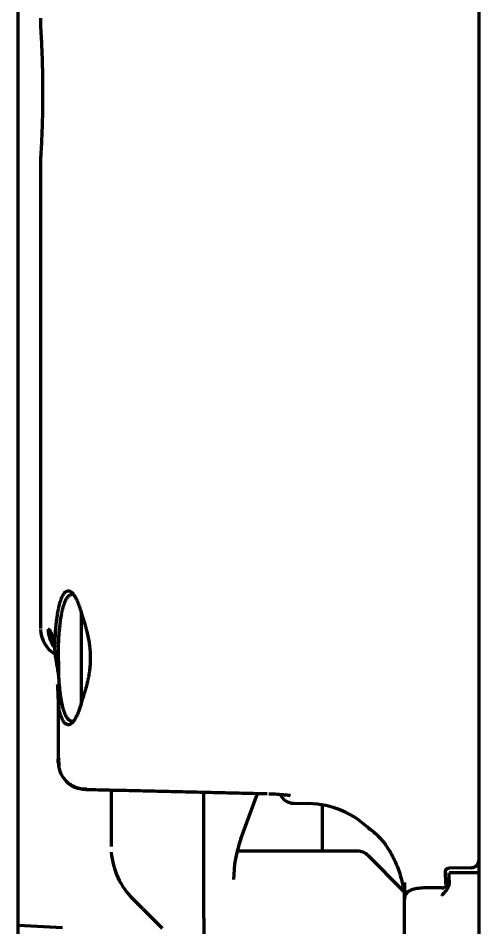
# Model space of a CAD drawing. Header units: inches. Extents: x -2898 to 7248, y 606 to 5598.
# Drawn here: x 1089 to 1120, y 3282.7 to 3343.9 of the extents above; entities that cross this region are included whole.
import ezdxf

# ---------------------------------------------------------------- set-up
doc = ezdxf.new("R2010")
doc.units = ezdxf.units.IN

msp = doc.modelspace()

# ---------------------------------------------------------------- linework, layer by layer
at = {"linetype": 'Continuous', "lineweight": 70}
for p, q in [((1120.023, 4077.243), (1120.023, 2412.043)), ((1089.023, 2437.843), (1089.023, 4075.843)), ((1090.523, 3343.857), (1090.523, 3343.334)), ((1090.523, 3334.352), (1090.523, 3302.813)), ((1093.273, 3297.666), (1093.273, 3303.84)), ((1093.637, 3291.995), (1093.643, 3292.002)), ((1095.273, 3291.957), (1095.273, 3288.164)), ((1101.523, 3283.343), (1101.523, 3291.811)), ((1104.005, 3288.669), (1105.118, 3291.727)), ((1107.571, 3291.061), (1108.566, 3291.043)), ((1109.512, 3287.847), (1109.512, 3290.963)), ((1111.858, 3287.843), (1103.754, 3287.843)), ((1114.939, 3285.177), (1112.565, 3287.55)), ((1117.773, 3286.078), (1117.773, 3286.447)), ((1119.523, 3286.725), (1118.023, 3286.707)), ((1118.023, 3285.895), (1118.023, 3286.395)), ((1120.023, 3286.395), (1118.023, 3286.395)), ((1115.011, 3285.725), (1115.011, 3284.646)), ((1118.023, 3285.895), (1118.023, 3285.737)), ((1117.523, 3285.371), (1116.523, 3285.371)), ((1097.411, 3283.954), (1096.737, 3284.629)), ((1115.011, 3284.646), (1115.023, 3284.562)), ((1115.023, 3276.086), (1115.023, 3284.658)), ((1097.411, 3283.954), (1098.711, 3282.655)), ((1101.523, 3283.343), (1101.523, 3280.343)), ((1091.997, 3282.687), (1089.023, 3282.843))]:
    msp.add_line(p, q, dxfattribs=at)
for centre, radius, start, end in [((1092.523, 3302.813), 2, 182.05599, 239.94573), ((1107.578, 3292.061), 1, 203.34829, 269.32734), ((1108.461, 3285.044), 6, 44.73938, 89), ((1111.523, 3285.933), 8, 160, 180), ((1100.273, 3288.164), 5, 184.51218, 225), ((1111.858, 3286.843), 1, 45, 90), ((1117.523, 3285.871), 0.5, 270, 0)]:
    msp.add_arc(centre, radius, start, end, dxfattribs=at)
msp.add_ellipse((1093.029, 3302.769), major_axis=(0.174, 1.992), ratio=0.992492, start_param=1.657411, end_param=2.317524, dxfattribs=at)
for points, knots in [([(1090.523, 3343.343), (1090.523, 3343.344), (1090.523, 3343.343), (1090.523, 3343.341), (1090.523, 3343.337), (1090.523, 3343.329), (1090.525, 3343.307), (1090.528, 3343.264), (1090.532, 3343.193), (1090.536, 3343.129), (1090.537, 3343.106), (1090.54, 3343.069), (1090.541, 3343.056), (1090.542, 3343.03), (1090.543, 3343.016), (1090.547, 3342.945), (1090.555, 3342.82), (1090.563, 3342.67), (1090.572, 3342.507), (1090.576, 3342.42), (1090.582, 3342.302), (1090.583, 3342.279), (1090.586, 3342.23), (1090.589, 3342.157), (1090.593, 3342.081), (1090.6, 3341.925), (1090.609, 3341.708), (1090.619, 3341.473), (1090.625, 3341.289), (1090.627, 3341.227), (1090.631, 3341.131), (1090.632, 3341.099), (1090.634, 3341.035), (1090.635, 3341.002), (1090.64, 3340.84), (1090.647, 3340.574), (1090.653, 3340.298), (1090.657, 3340.087), (1090.659, 3339.981), (1090.661, 3339.873), (1090.662, 3339.8), (1090.662, 3339.764), (1090.665, 3339.582), (1090.667, 3339.288), (1090.668, 3338.992), (1090.668, 3338.769), (1090.668, 3338.694), (1090.668, 3338.546), (1090.667, 3338.472), (1090.666, 3338.252), (1090.663, 3337.962), (1090.659, 3337.677), (1090.655, 3337.465), (1090.653, 3337.395), (1090.651, 3337.291), (1090.65, 3337.256), (1090.649, 3337.186), (1090.648, 3337.152), (1090.643, 3336.981), (1090.636, 3336.715), (1090.628, 3336.464), (1090.619, 3336.22), (1090.614, 3336.102), (1090.608, 3335.958), (1090.607, 3335.93), (1090.605, 3335.874), (1090.601, 3335.791), (1090.598, 3335.711), (1090.591, 3335.555), (1090.581, 3335.358), (1090.572, 3335.184), (1090.565, 3335.061), (1090.563, 3335.022), (1090.56, 3334.964), (1090.559, 3334.946), (1090.557, 3334.909), (1090.556, 3334.891), (1090.551, 3334.805), (1090.544, 3334.679), (1090.538, 3334.581), (1090.532, 3334.495), (1090.53, 3334.459), (1090.527, 3334.416), (1090.526, 3334.403), (1090.525, 3334.381), (1090.524, 3334.372), (1090.523, 3334.351), (1090.523, 3334.343), (1090.523, 3334.343)], [0, 0, 0, 0, 0.007781, 0.007781, 0.015594, 0.03122, 0.03122, 0.062471, 0.093722, 0.093722, 0.109347, 0.109347, 0.11716, 0.11716, 0.124973, 0.124973, 0.156224, 0.187475, 0.187475, 0.218726, 0.218726, 0.226538, 0.226538, 0.234351, 0.249977, 0.249977, 0.281228, 0.312479, 0.312479, 0.328104, 0.328104, 0.335917, 0.335917, 0.343729, 0.343729, 0.37498, 0.406231, 0.406231, 0.421857, 0.42967, 0.42967, 0.437482, 0.437482, 0.468733, 0.499984, 0.499984, 0.51561, 0.51561, 0.531235, 0.531235, 0.562486, 0.593737, 0.593737, 0.609363, 0.609363, 0.617176, 0.617176, 0.624988, 0.624988, 0.656239, 0.68749, 0.68749, 0.718741, 0.718741, 0.726554, 0.726554, 0.734367, 0.749992, 0.749992, 0.781243, 0.812494, 0.812494, 0.82812, 0.82812, 0.835932, 0.835932, 0.843745, 0.843745, 0.874996, 0.906247, 0.906247, 0.937498, 0.937498, 0.953124, 0.953124, 0.968749, 0.968749, 1, 1, 1, 1]), ([(1091.491, 3301.59), (1091.497, 3301.797), (1091.505, 3301.999), (1091.526, 3302.394), (1091.539, 3302.587), (1091.559, 3302.823), (1091.563, 3302.87), (1091.572, 3302.962), (1091.585, 3303.1), (1091.599, 3303.232), (1091.629, 3303.49), (1091.652, 3303.654), (1091.69, 3303.886), (1091.703, 3303.962), (1091.723, 3304.071), (1091.73, 3304.107), (1091.745, 3304.178), (1091.752, 3304.212), (1091.789, 3304.381), (1091.822, 3304.505), (1091.865, 3304.646), (1091.873, 3304.673), (1091.891, 3304.726), (1091.918, 3304.803), (1091.946, 3304.872), (1092.003, 3305.002), (1092.042, 3305.076), (1092.105, 3305.167), (1092.126, 3305.194), (1092.159, 3305.23), (1092.17, 3305.241), (1092.193, 3305.262), (1092.204, 3305.271), (1092.26, 3305.313), (1092.306, 3305.334), (1092.4, 3305.348), (1092.448, 3305.341), (1092.503, 3305.318), (1092.509, 3305.315), (1092.522, 3305.31), (1092.54, 3305.3), (1092.583, 3305.273), (1092.62, 3305.243), (1092.694, 3305.173), (1092.744, 3305.114), (1092.818, 3305.005), (1092.842, 3304.966), (1092.879, 3304.901), (1092.891, 3304.879), (1092.915, 3304.833), (1092.928, 3304.81), (1092.988, 3304.688), (1093.034, 3304.579), (1093.125, 3304.338), (1093.169, 3304.207), (1093.211, 3304.063)], [0, 0, 0, 0, 0.0625, 0.0625, 0.125, 0.125, 0.140625, 0.140625, 0.15625, 0.1875, 0.1875, 0.25, 0.25, 0.28125, 0.28125, 0.296875, 0.296875, 0.3125, 0.3125, 0.375, 0.375, 0.390625, 0.390625, 0.40625, 0.4375, 0.4375, 0.5, 0.5, 0.53125, 0.53125, 0.546875, 0.546875, 0.5625, 0.5625, 0.625, 0.625, 0.6875, 0.6875, 0.695313, 0.695313, 0.703125, 0.71875, 0.75, 0.75, 0.8125, 0.8125, 0.84375, 0.84375, 0.859375, 0.859375, 0.875, 0.875, 0.9375, 0.9375, 1, 1, 1, 1]), ([(1092.634, 3296.593), (1092.6, 3296.593), (1092.567, 3296.599), (1092.485, 3296.631), (1092.437, 3296.665), (1092.384, 3296.72), (1092.378, 3296.727), (1092.367, 3296.74), (1092.361, 3296.747), (1092.344, 3296.768), (1092.333, 3296.783), (1092.299, 3296.831), (1092.277, 3296.866), (1092.214, 3296.982), (1092.173, 3297.073), (1092.126, 3297.205), (1092.112, 3297.246), (1092.098, 3297.289), (1092.089, 3297.318), (1092.084, 3297.332), (1092.062, 3297.407), (1092.045, 3297.47), (1091.995, 3297.666), (1091.965, 3297.808), (1091.923, 3298.038), (1091.91, 3298.118), (1091.894, 3298.221), (1091.891, 3298.242), (1091.885, 3298.284), (1091.882, 3298.305), (1091.873, 3298.369), (1091.867, 3298.412), (1091.839, 3298.63), (1091.82, 3298.811), (1091.795, 3299.095), (1091.787, 3299.191), (1091.776, 3299.338), (1091.773, 3299.388), (1091.767, 3299.488), (1091.764, 3299.539), (1091.75, 3299.792), (1091.741, 3299.998), (1091.73, 3300.414), (1091.727, 3300.625), (1091.727, 3300.945), (1091.728, 3301.051), (1091.73, 3301.21), (1091.731, 3301.263), (1091.733, 3301.369), (1091.734, 3301.422), (1091.741, 3301.685), (1091.749, 3301.89), (1091.772, 3302.292), (1091.785, 3302.488), (1091.807, 3302.726), (1091.811, 3302.774), (1091.82, 3302.868), (1091.834, 3303.007), (1091.85, 3303.14), (1091.883, 3303.4), (1091.908, 3303.564), (1091.943, 3303.757), (1091.95, 3303.795), (1091.965, 3303.87), (1091.972, 3303.907), (1091.995, 3304.015), (1092.027, 3304.153), (1092.061, 3304.278), (1092.088, 3304.367), (1092.097, 3304.397), (1092.116, 3304.453), (1092.125, 3304.48), (1092.173, 3304.612), (1092.213, 3304.704), (1092.298, 3304.859), (1092.342, 3304.922), (1092.395, 3304.978), (1092.401, 3304.984), (1092.413, 3304.995), (1092.431, 3305.011), (1092.449, 3305.026), (1092.485, 3305.051), (1092.509, 3305.065), (1092.566, 3305.087), (1092.6, 3305.093), (1092.633, 3305.093)], [0, 0, 0, 0, 0.030998, 0.030998, 0.077893, 0.077893, 0.083755, 0.083755, 0.089617, 0.089617, 0.101341, 0.101341, 0.124789, 0.124789, 0.171684, 0.171684, 0.183408, 0.18927, 0.18927, 0.195132, 0.195132, 0.21858, 0.21858, 0.265476, 0.265476, 0.288923, 0.288923, 0.294785, 0.294785, 0.300647, 0.300647, 0.312371, 0.312371, 0.359267, 0.359267, 0.382714, 0.382714, 0.394438, 0.394438, 0.406162, 0.406162, 0.453058, 0.453058, 0.499953, 0.499953, 0.523401, 0.523401, 0.535125, 0.535125, 0.546849, 0.546849, 0.593744, 0.593744, 0.64064, 0.64064, 0.652364, 0.652364, 0.664087, 0.687535, 0.687535, 0.734431, 0.734431, 0.746155, 0.746155, 0.757878, 0.757878, 0.781326, 0.804774, 0.804774, 0.816498, 0.816498, 0.828222, 0.828222, 0.875117, 0.875117, 0.922013, 0.922013, 0.927875, 0.927875, 0.933737, 0.945461, 0.945461, 0.968908, 0.968908, 1, 1, 1, 1]), ([(1093.211, 3304.063), (1093.227, 3304.012), (1093.243, 3303.959), (1093.277, 3303.851), (1093.295, 3303.796), (1093.348, 3303.628), (1093.385, 3303.511), (1093.459, 3303.271), (1093.497, 3303.146), (1093.553, 3302.952), (1093.571, 3302.886), (1093.607, 3302.752), (1093.625, 3302.685), (1093.676, 3302.48), (1093.707, 3302.34), (1093.764, 3302.055), (1093.79, 3301.91), (1093.816, 3301.724), (1093.821, 3301.686), (1093.83, 3301.611), (1093.835, 3301.573), (1093.847, 3301.459), (1093.854, 3301.382), (1093.87, 3301.153), (1093.876, 3300.998), (1093.876, 3300.843)], [0, 0, 0, 0, 0.0625, 0.0625, 0.125, 0.125, 0.25, 0.25, 0.375, 0.375, 0.4375, 0.4375, 0.5, 0.5, 0.625, 0.625, 0.75, 0.75, 0.78125, 0.78125, 0.8125, 0.8125, 0.875, 0.875, 1, 1, 1, 1]), ([(1091.737, 3300.64), (1091.736, 3300.634), (1091.723, 3300.5), (1091.727, 3300.203), (1091.734, 3299.814), (1091.74, 3299.636)], [0, 0, 0, 0, 0.025145, 0.598147, 1, 1, 1, 1]), ([(1093.876, 3300.843), (1093.876, 3300.688), (1093.87, 3300.534), (1093.848, 3300.23), (1093.832, 3300.079), (1093.806, 3299.893), (1093.801, 3299.856), (1093.789, 3299.781), (1093.783, 3299.744), (1093.764, 3299.634), (1093.75, 3299.561), (1093.729, 3299.452), (1093.721, 3299.416), (1093.706, 3299.345), (1093.683, 3299.239), (1093.658, 3299.136), (1093.607, 3298.931), (1093.571, 3298.8), (1093.498, 3298.543), (1093.46, 3298.419), (1093.404, 3298.237), (1093.385, 3298.178), (1093.348, 3298.061), (1093.33, 3298.003), (1093.277, 3297.834), (1093.242, 3297.727), (1093.211, 3297.623)], [0, 0, 0, 0, 0.125, 0.125, 0.25, 0.25, 0.28125, 0.28125, 0.3125, 0.3125, 0.375, 0.375, 0.40625, 0.40625, 0.4375, 0.5, 0.5, 0.625, 0.625, 0.75, 0.75, 0.8125, 0.8125, 0.875, 0.875, 1, 1, 1, 1]), ([(1091.654, 3299.056), (1091.655, 3299.043), (1091.657, 3299.017), (1091.66, 3298.979), (1091.663, 3298.94), (1091.665, 3298.902), (1091.668, 3298.863), (1091.67, 3298.825), (1091.672, 3298.787), (1091.674, 3298.75), (1091.676, 3298.712), (1091.678, 3298.674), (1091.68, 3298.637), (1091.682, 3298.6), (1091.683, 3298.563), (1091.685, 3298.526), (1091.686, 3298.489), (1091.688, 3298.453), (1091.69, 3298.41), (1091.691, 3298.363), (1091.693, 3298.309), (1091.695, 3298.256), (1091.697, 3298.204), (1091.699, 3298.152), (1091.702, 3298.101), (1091.704, 3298.05), (1091.706, 3297.999), (1091.709, 3297.95), (1091.711, 3297.908), (1091.713, 3297.875), (1091.714, 3297.851), (1091.716, 3297.827), (1091.717, 3297.804), (1091.719, 3297.782), (1091.721, 3297.761), (1091.723, 3297.74), (1091.725, 3297.723), (1091.726, 3297.708), (1091.727, 3297.696), (1091.729, 3297.684), (1091.73, 3297.672), (1091.732, 3297.659), (1091.733, 3297.646), (1091.734, 3297.633), (1091.736, 3297.619), (1091.737, 3297.605), (1091.739, 3297.591), (1091.741, 3297.576), (1091.742, 3297.561), (1091.744, 3297.546), (1091.746, 3297.53), (1091.748, 3297.514), (1091.749, 3297.498), (1091.751, 3297.482), (1091.753, 3297.465), (1091.754, 3297.453), (1091.755, 3297.448)], [0, 0, 0, 0, 0.022709, 0.045345, 0.067918, 0.090435, 0.112907, 0.135341, 0.157746, 0.180131, 0.202504, 0.224874, 0.247249, 0.269632, 0.291985, 0.31431, 0.336615, 0.358908, 0.3812, 0.414447, 0.447401, 0.480077, 0.512489, 0.544649, 0.576572, 0.60827, 0.639755, 0.671039, 0.702132, 0.718076, 0.733741, 0.749134, 0.764264, 0.779136, 0.793761, 0.808146, 0.8223, 0.830501, 0.838823, 0.847268, 0.855837, 0.864531, 0.873351, 0.882299, 0.891375, 0.900581, 0.909918, 0.919386, 0.928987, 0.938722, 0.948592, 0.958598, 0.968741, 0.979021, 0.989441, 1, 1, 1, 1]), ([(1091.76, 3297.439), (1091.756, 3297.469), (1091.752, 3297.499), (1091.745, 3297.56), (1091.742, 3297.59), (1091.734, 3297.682), (1091.731, 3297.744), (1091.725, 3297.932), (1091.726, 3298.059), (1091.732, 3298.188)], [0, 0, 0, 0, 0.125, 0.125, 0.25, 0.25, 0.5, 0.5, 1, 1, 1, 1]), ([(1093.211, 3297.623), (1093.182, 3297.525), (1093.152, 3297.432), (1093.091, 3297.257), (1093.029, 3297.093), (1092.964, 3296.95), (1092.915, 3296.851), (1092.898, 3296.82), (1092.864, 3296.759), (1092.847, 3296.73), (1092.797, 3296.648), (1092.763, 3296.6), (1092.695, 3296.516), (1092.627, 3296.444), (1092.559, 3296.397), (1092.509, 3296.37), (1092.492, 3296.363), (1092.458, 3296.352), (1092.441, 3296.348), (1092.392, 3296.341), (1092.326, 3296.345), (1092.263, 3296.374), (1092.201, 3296.415), (1092.171, 3296.443), (1092.134, 3296.485), (1092.126, 3296.494), (1092.111, 3296.513), (1092.089, 3296.542), (1092.068, 3296.574), (1092.026, 3296.643), (1091.971, 3296.748), (1091.92, 3296.876), (1091.884, 3296.982), (1091.872, 3297.019), (1091.848, 3297.095), (1091.836, 3297.135), (1091.802, 3297.258), (1091.781, 3297.346), (1091.76, 3297.439)], [0, 0, 0, 0, 0.0625, 0.0625, 0.125, 0.1875, 0.1875, 0.21875, 0.21875, 0.25, 0.25, 0.3125, 0.3125, 0.375, 0.4375, 0.4375, 0.46875, 0.46875, 0.5, 0.5, 0.5625, 0.625, 0.625, 0.6875, 0.6875, 0.703125, 0.703125, 0.71875, 0.75, 0.75, 0.8125, 0.875, 0.875, 0.90625, 0.90625, 0.9375, 0.9375, 1, 1, 1, 1]), ([(1091.801, 3293.611), (1091.8, 3293.613), (1091.786, 3293.636), (1091.769, 3293.669), (1091.751, 3293.712), (1091.74, 3293.743), (1091.731, 3293.774), (1091.724, 3293.804), (1091.719, 3293.834), (1091.715, 3293.864), (1091.713, 3293.893), (1091.712, 3293.921), (1091.713, 3293.949), (1091.715, 3293.977), (1091.718, 3294.004), (1091.722, 3294.03), (1091.728, 3294.056), (1091.734, 3294.081), (1091.74, 3294.105), (1091.746, 3294.121), (1091.748, 3294.129)], [0, 0, 0, 0, 0.01262, 0.141911, 0.204919, 0.266664, 0.327148, 0.386375, 0.444346, 0.501064, 0.556531, 0.610752, 0.66373, 0.715465, 0.76596, 0.815214, 0.863235, 0.910032, 0.955617, 1, 1, 1, 1]), ([(1091.743, 3293.925), (1091.728, 3293.802), (1091.725, 3293.448), (1091.927, 3292.905), (1092.213, 3292.575), (1092.367, 3292.44)], [0, 0, 0, 0, 0.222971, 0.659147, 1, 1, 1, 1]), ([(1091.748, 3294.129), (1091.743, 3294.067), (1091.741, 3294.004), (1091.741, 3293.88), (1091.744, 3293.818), (1091.753, 3293.706), (1091.759, 3293.657), (1091.767, 3293.608)], [0, 0, 0, 0, 0.356189, 0.356189, 0.712378, 0.712378, 1, 1, 1, 1]), ([(1092.367, 3292.44), (1092.38, 3292.424), (1092.524, 3292.256), (1092.786, 3292.138), (1093.027, 3292.073), (1093.065, 3292.064)], [0, 0, 0, 0, 0.080789, 0.855165, 1, 1, 1, 1]), ([(1093.477, 3292.008), (1093.443, 3292.009), (1093.409, 3292.011), (1093.342, 3292.018), (1093.275, 3292.026), (1093.209, 3292.039), (1093.143, 3292.053), (1093.11, 3292.061), (1093.014, 3292.087), (1092.952, 3292.108), (1092.861, 3292.145), (1092.816, 3292.164), (1092.772, 3292.185), (1092.742, 3292.2), (1092.728, 3292.208), (1092.656, 3292.246), (1092.601, 3292.28), (1092.512, 3292.342), (1092.476, 3292.369), (1092.441, 3292.397)], [0, 0, 0, 0, 0.087639, 0.087639, 0.175277, 0.262916, 0.262916, 0.350554, 0.350554, 0.525831, 0.525831, 0.61347, 0.657289, 0.657289, 0.701109, 0.701109, 0.876386, 0.876386, 1, 1, 1, 1]), ([(1092.667, 3292.241), (1092.678, 3292.235), (1092.689, 3292.228), (1092.816, 3292.159), (1092.94, 3292.108), (1093.136, 3292.053), (1093.203, 3292.039), (1093.338, 3292.017), (1093.407, 3292.01), (1093.477, 3292.008)], [0, 0, 0, 0, 0.046938, 0.046938, 0.523469, 0.523469, 0.761735, 0.761735, 1, 1, 1, 1]), ([(1105.899, 3291.705), (1106.042, 3291.702), (1106.384, 3291.692), (1106.848, 3291.655), (1107.179, 3291.615), (1107.315, 3291.589), (1107.337, 3291.583), (1107.337, 3291.583)], [0, 0, 0, 0, 0.20122, 0.506495, 0.756277, 0.915671, 1, 1, 1, 1]), ([(1112.606, 3289.386), (1112.607, 3289.385), (1112.608, 3289.384), (1112.619, 3289.376), (1112.634, 3289.366), (1112.664, 3289.346), (1112.675, 3289.338), (1112.699, 3289.32), (1112.713, 3289.311), (1112.756, 3289.28), (1112.789, 3289.256), (1112.825, 3289.228)], [0, 0, 0, 0, 0.041457, 0.041457, 0.360971, 0.360971, 0.520728, 0.520728, 0.680486, 0.680486, 1, 1, 1, 1]), ([(1112.825, 3289.228), (1112.848, 3289.21), (1112.873, 3289.191), (1112.927, 3289.149), (1112.955, 3289.126), (1113.043, 3289.052), (1113.107, 3288.995), (1113.244, 3288.866), (1113.316, 3288.793), (1113.465, 3288.631), (1113.542, 3288.541), (1113.619, 3288.441)], [0, 0, 0, 0, 0.125, 0.125, 0.25, 0.25, 0.5, 0.5, 0.75, 0.75, 1, 1, 1, 1]), ([(1113.619, 3288.441), (1113.695, 3288.339), (1113.773, 3288.229), (1113.93, 3287.993), (1114.008, 3287.867), (1114.162, 3287.6), (1114.238, 3287.458), (1114.383, 3287.161), (1114.452, 3287.005), (1114.583, 3286.68), (1114.644, 3286.51), (1114.754, 3286.161), (1114.804, 3285.98), (1114.868, 3285.703), (1114.887, 3285.609), (1114.923, 3285.42), (1114.938, 3285.325), (1114.98, 3285.037), (1115, 3284.843), (1115.011, 3284.646)], [0, 0, 0, 0, 0.125, 0.125, 0.25, 0.25, 0.375, 0.375, 0.5, 0.5, 0.625, 0.625, 0.75, 0.75, 0.8125, 0.8125, 0.875, 0.875, 1, 1, 1, 1]), ([(1119.523, 3286.725), (1119.556, 3286.725), (1119.589, 3286.729), (1119.638, 3286.74), (1119.654, 3286.744), (1119.685, 3286.754), (1119.701, 3286.76), (1119.747, 3286.781), (1119.775, 3286.797), (1119.816, 3286.826), (1119.829, 3286.836), (1119.855, 3286.858), (1119.867, 3286.869), (1119.901, 3286.905), (1119.921, 3286.932), (1119.949, 3286.974), (1119.957, 3286.988), (1119.972, 3287.018), (1119.986, 3287.048), (1119.997, 3287.08), (1120.006, 3287.112), (1120.01, 3287.128), (1120.019, 3287.177), (1120.023, 3287.21), (1120.023, 3287.244)], [0, 0, 0, 0, 0.125, 0.125, 0.1875, 0.1875, 0.25, 0.25, 0.375, 0.375, 0.4375, 0.4375, 0.5, 0.5, 0.625, 0.625, 0.6875, 0.6875, 0.75, 0.8125, 0.8125, 0.875, 0.875, 1, 1, 1, 1]), ([(1118.023, 3285.737), (1118.023, 3285.694), (1118.018, 3285.651), (1118.003, 3285.567), (1117.992, 3285.526), (1117.963, 3285.444), (1117.945, 3285.405), (1117.906, 3285.33), (1117.885, 3285.293), (1117.849, 3285.24), (1117.837, 3285.222), (1117.811, 3285.188), (1117.798, 3285.17), (1117.758, 3285.12), (1117.73, 3285.088), (1117.673, 3285.024), (1117.628, 3284.978), (1117.576, 3284.924), (1117.553, 3284.901), (1117.538, 3284.886), (1117.53, 3284.879), (1117.523, 3284.871)], [0, 0, 0, 0, 0.125, 0.125, 0.25, 0.25, 0.375, 0.375, 0.5, 0.5, 0.5625, 0.5625, 0.625, 0.625, 0.75, 0.75, 0.875, 0.9375, 0.96875, 0.96875, 1, 1, 1, 1]), ([(1117.773, 3286.078), (1117.773, 3286.05), (1117.773, 3286.022), (1117.773, 3285.966), (1117.773, 3285.939), (1117.773, 3285.885), (1117.773, 3285.86), (1117.773, 3285.811), (1117.773, 3285.787), (1117.773, 3285.743), (1117.773, 3285.723), (1117.773, 3285.685), (1117.773, 3285.668), (1117.773, 3285.638), (1117.773, 3285.613), (1117.773, 3285.596), (1117.773, 3285.59)], [0, 0, 0, 0, 0.125, 0.125, 0.25, 0.25, 0.375, 0.375, 0.5, 0.5, 0.625, 0.625, 0.75, 0.75, 0.875, 1, 1, 1, 1]), ([(1116.523, 3285.371), (1116.521, 3285.371), (1116.369, 3285.377), (1116.051, 3285.354), (1115.621, 3285.287), (1115.332, 3285.196), (1115.108, 3284.977), (1115.028, 3284.8), (1115.029, 3284.695), (1115.033, 3284.659)], [0, 0, 0, 0, 0.002881, 0.21717, 0.438027, 0.716407, 0.839802, 0.946782, 1, 1, 1, 1])]:
    msp.add_open_spline(points, degree=3, knots=knots, dxfattribs=at)
for points, degree in [([(1091.044, 3302.769), (1091.058, 3302.768), (1091.087, 3302.757), (1091.131, 3302.717), (1091.176, 3302.653), (1091.222, 3302.565), (1091.268, 3302.455), (1091.314, 3302.323), (1091.36, 3302.169), (1091.405, 3301.995), (1091.449, 3301.802), (1091.477, 3301.662), (1091.491, 3301.59)], 3), ([(1091.559, 3300.843), (1091.549, 3300.908), (1091.532, 3301.035), (1091.51, 3301.225), (1091.496, 3301.41), (1091.492, 3301.53), (1091.491, 3301.59)], 3), ([(1091.732, 3298.188), (1091.735, 3298.258), (1091.743, 3298.396), (1091.756, 3298.598), (1091.768, 3298.789), (1091.776, 3298.972), (1091.778, 3299.145), (1091.775, 3299.311), (1091.766, 3299.474), (1091.751, 3299.641), (1091.73, 3299.816), (1091.702, 3300), (1091.669, 3300.198), (1091.632, 3300.404), (1091.594, 3300.62), (1091.57, 3300.768), (1091.559, 3300.843)], 3), ([(1091.726, 3297.979), (1091.719, 3295.951), (1091.713, 3293.924)], 2), ([(1091.723, 3296.91), (1091.718, 3295.418), (1091.713, 3293.926)], 2), ([(1093.453, 3292.003), (1093.638, 3291.998)], 1), ([(1093.643, 3292.002), (1093.587, 3292.003), (1093.531, 3292.005), (1093.477, 3292.008)], 3), ([(1093.637, 3291.995), (1099.706, 3291.853), (1105.774, 3291.712)], 2), ([(1117.773, 3286.447), (1117.773, 3286.46), (1117.774, 3286.484), (1117.782, 3286.521), (1117.795, 3286.555), (1117.812, 3286.588), (1117.834, 3286.618), (1117.86, 3286.644), (1117.888, 3286.666), (1117.919, 3286.684), (1117.953, 3286.697), (1117.988, 3286.705), (1118.011, 3286.707), (1118.023, 3286.707)], 3)]:
    msp.add_open_spline(points, degree=degree, dxfattribs=at)

doc.saveas('drawing.dxf')
